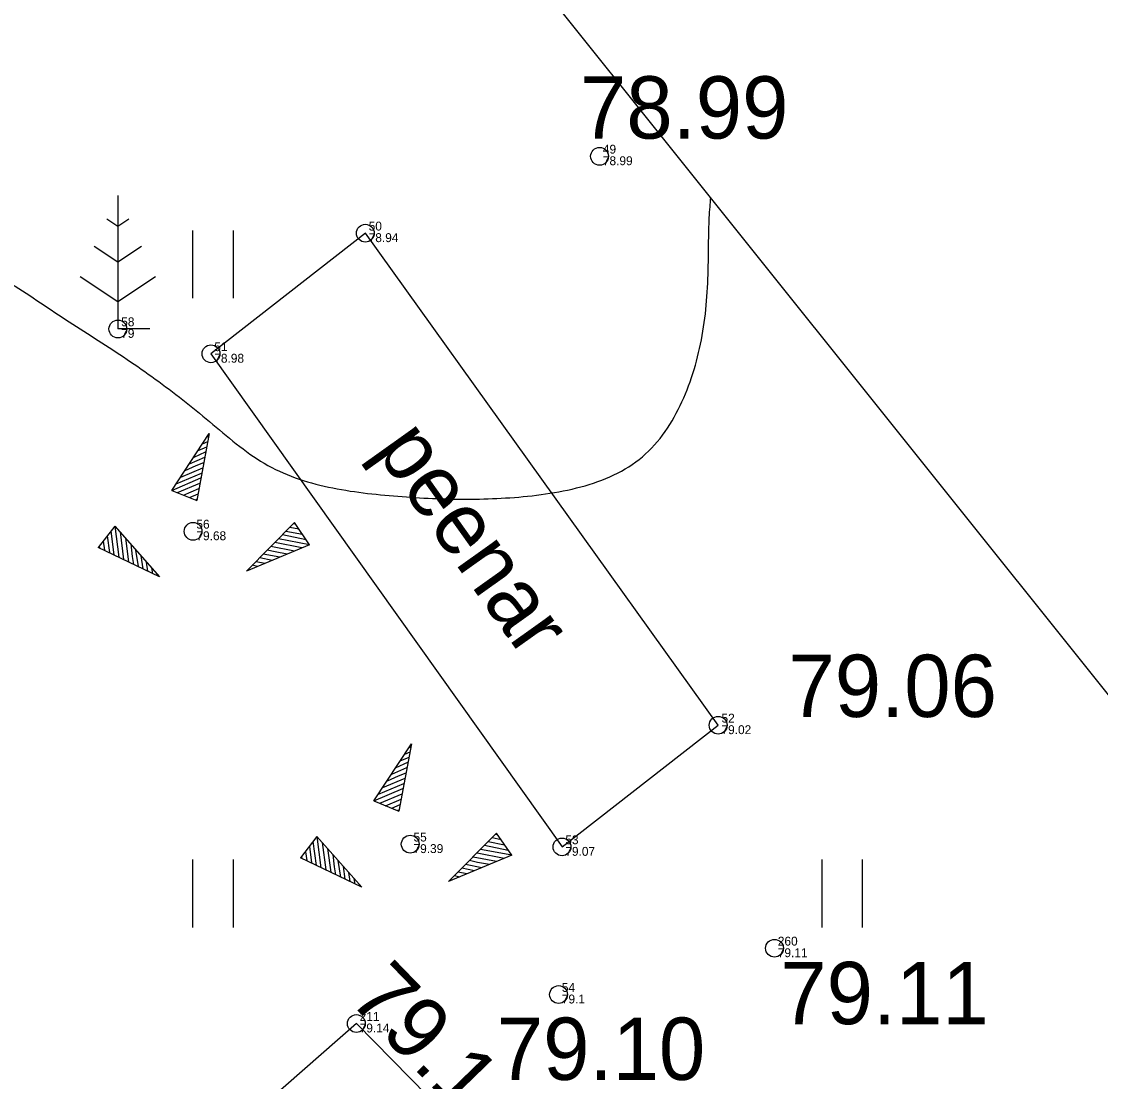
# Model space of a CAD drawing. Extents: x 629029 to 631575, y 6446036 to 6447892.
# Drawn here: x 630851.3 to 630863.43, y 6447130.68 to 6447142.59 of the extents above; entities that cross this region are included whole.
import ezdxf

# ---------------------------------------------------------------- set-up
doc = ezdxf.new("R2010")
doc.units = 0
for name, color, linetype in [('HALJASTUS', 7, 'Continuous'), ('HORISONTAAL-EH2000', 7, 'Continuous'), ('KORGUS-EH2000', 7, 'Continuous'), ('MOOTKORG-EH2000', 7, 'Continuous'), ('MOOTMPUNKT', 7, 'Continuous'), ('MOOTNR', 7, 'Continuous'), ('MOOTPIIR', 7, 'Continuous'), ('PUU', 7, 'Continuous'), ('RELJEEF', 7, 'Continuous'), ('TEE', 7, 'Continuous')]:
    doc.layers.add(name, color=color, linetype=linetype)

msp = doc.modelspace()

# ---------------------------------------------------------------- linework, layer by layer
at = {"layer": 'HALJASTUS'}
for p, q in [((630853.224, 6447140.243), (630853.224, 6447139.482)), ((630853.679, 6447140.243), (630853.679, 6447139.482)), ((630853.224, 6447133.172), (630853.224, 6447132.411)), ((630853.679, 6447133.172), (630853.679, 6447132.411)), ((630860.295, 6447133.172), (630860.295, 6447132.411)), ((630860.75, 6447133.172), (630860.75, 6447132.411))]:
    msp.add_line(p, q, dxfattribs=at)
msp.add_lwpolyline([(630859.131, 6447134.682), (630855.166, 6447140.211), (630853.431, 6447138.856), (630857.376, 6447133.315)], close=True, dxfattribs=at)
at = {"layer": 'HORISONTAAL-EH2000'}
msp.add_open_spline([(630876.161, 6447097.723), (630876.114, 6447097.655), (630875.992, 6447097.482), (630875.786, 6447097.21), (630875.541, 6447096.909), (630875.29, 6447096.614), (630875.031, 6447096.324), (630874.758, 6447096.049), (630874.467, 6447095.795), (630874.158, 6447095.561), (630873.839, 6447095.339), (630873.516, 6447095.123), (630873.189, 6447094.916), (630872.849, 6447094.732), (630872.495, 6447094.574), (630872.129, 6447094.44), (630871.753, 6447094.331), (630871.37, 6447094.241), (630870.988, 6447094.151), (630870.618, 6447094.038), (630870.269, 6447093.878), (630869.956, 6447093.651), (630869.688, 6447093.363), (630869.441, 6447093.051), (630869.191, 6447092.748), (630868.91, 6447092.493), (630868.573, 6447092.316), (630868.203, 6447092.188), (630867.835, 6447092.062), (630867.466, 6447091.949), (630867.091, 6447091.864), (630866.71, 6447091.81), (630866.323, 6447091.78), (630865.932, 6447091.763), (630865.538, 6447091.754), (630865.145, 6447091.758), (630864.758, 6447091.79), (630864.382, 6447091.865), (630864.019, 6447091.993), (630863.665, 6447092.154), (630863.311, 6447092.317), (630862.961, 6447092.483), (630862.631, 6447092.682), (630862.326, 6447092.92), (630862.04, 6447093.186), (630861.77, 6447093.47), (630861.511, 6447093.762), (630861.263, 6447094.06), (630861.034, 6447094.373), (630860.826, 6447094.701), (630860.64, 6447095.043), (630860.478, 6447095.397), (630860.343, 6447095.762), (630860.234, 6447096.135), (630860.153, 6447096.515), (630860.101, 6447096.899), (630860.071, 6447097.285), (630860.055, 6447097.673), (630860.041, 6447098.06), (630860.022, 6447098.448), (630859.994, 6447098.834), (630859.959, 6447099.22), (630859.918, 6447099.606), (630859.867, 6447099.989), (630859.794, 6447100.366), (630859.694, 6447100.74), (630859.566, 6447101.114), (630859.405, 6447101.487), (630859.208, 6447101.842), (630858.97, 6447102.161), (630858.684, 6447102.423), (630858.349, 6447102.61), (630857.995, 6447102.767), (630857.64, 6447102.922), (630857.285, 6447103.078), (630856.931, 6447103.236), (630856.578, 6447103.4), (630856.23, 6447103.573), (630855.89, 6447103.76), (630855.561, 6447103.964), (630855.243, 6447104.185), (630854.923, 6447104.405), (630854.604, 6447104.624), (630854.287, 6447104.848), (630853.978, 6447105.081), (630853.679, 6447105.328), (630853.394, 6447105.59), (630853.123, 6447105.867), (630852.856, 6447106.149), (630852.584, 6447106.425), (630852.298, 6447106.686), (630852.018, 6447106.954), (630851.776, 6447107.262), (630851.555, 6447107.592), (630851.322, 6447107.904), (630851.043, 6447108.161), (630850.698, 6447108.341), (630850.35, 6447108.504), (630850.053, 6447108.715), (630849.769, 6447108.974), (630849.442, 6447109.267), (630849.103, 6447109.578), (630848.934, 6447109.886), (630849.1, 6447110.163), (630849.5, 6447110.338), (630849.922, 6447110.342), (630850.317, 6447110.234), (630850.686, 6447110.12), (630851.032, 6447110.104), (630851.354, 6447110.259), (630851.631, 6447110.556), (630851.84, 6447110.94), (630851.958, 6447111.359), (630851.965, 6447111.762), (630851.879, 6447112.141), (630851.732, 6447112.503), (630851.557, 6447112.856), (630851.381, 6447113.205), (630851.198, 6447113.546), (630850.987, 6447113.87), (630850.749, 6447114.177), (630850.538, 6447114.499), (630850.391, 6447114.854), (630850.296, 6447115.233), (630850.238, 6447115.625), (630850.202, 6447116.019), (630850.178, 6447116.408), (630850.166, 6447116.795), (630850.166, 6447117.18), (630850.179, 6447117.565), (630850.2, 6447117.952), (630850.227, 6447118.339), (630850.254, 6447118.726), (630850.277, 6447119.114), (630850.292, 6447119.501), (630850.297, 6447119.889), (630850.289, 6447120.276), (630850.265, 6447120.663), (630850.224, 6447121.049), (630850.168, 6447121.433), (630850.095, 6447121.814), (630850.007, 6447122.191), (630849.907, 6447122.565), (630849.798, 6447122.938), (630849.683, 6447123.308), (630849.563, 6447123.677), (630849.428, 6447124.039), (630849.28, 6447124.398), (630849.126, 6447124.754), (630848.972, 6447125.11), (630848.823, 6447125.467), (630848.679, 6447125.827), (630848.545, 6447126.191), (630848.42, 6447126.558), (630848.299, 6447126.926), (630848.174, 6447127.293), (630848.037, 6447127.655), (630847.91, 6447128.021), (630847.811, 6447128.396), (630847.735, 6447128.777), (630847.675, 6447129.162), (630847.627, 6447129.548), (630847.591, 6447129.935), (630847.569, 6447130.321), (630847.564, 6447130.708), (630847.574, 6447131.094), (630847.595, 6447131.481), (630847.619, 6447131.868), (630847.641, 6447132.257), (630847.653, 6447132.646), (630847.649, 6447133.034), (630847.623, 6447133.42), (630847.567, 6447133.803), (630847.487, 6447134.182), (630847.4, 6447134.56), (630847.32, 6447134.94), (630847.264, 6447135.323), (630847.237, 6447135.709), (630847.238, 6447136.098), (630847.264, 6447136.487), (630847.317, 6447136.876), (630847.398, 6447137.258), (630847.515, 6447137.63), (630847.671, 6447137.984), (630847.871, 6447138.316), (630848.111, 6447138.621), (630848.384, 6447138.897), (630848.681, 6447139.148), (630848.994, 6447139.38), (630849.316, 6447139.596), (630849.663, 6447139.773), (630850.052, 6447139.876), (630850.457, 6447139.894), (630850.847, 6447139.819), (630851.194, 6447139.648), (630851.514, 6447139.428), (630851.838, 6447139.215), (630852.165, 6447139.006), (630852.489, 6447138.795), (630852.806, 6447138.574), (630853.116, 6447138.341), (630853.417, 6447138.096), (630853.713, 6447137.841), (630854.024, 6447137.614), (630854.372, 6447137.454), (630854.749, 6447137.351), (630855.141, 6447137.29), (630855.534, 6447137.252), (630855.92, 6447137.228), (630856.303, 6447137.219), (630856.691, 6447137.229), (630857.089, 6447137.262), (630857.492, 6447137.328), (630857.876, 6447137.444), (630858.216, 6447137.627), (630858.489, 6447137.894), (630858.691, 6447138.226), (630858.839, 6447138.585), (630858.94, 6447138.963), (630858.998, 6447139.353), (630859.02, 6447139.747), (630859.023, 6447140.14), (630859.031, 6447140.426), (630859.045, 6447140.58), (630859.047, 6447140.606)], degree=3, dxfattribs=at)
at = {"layer": 'KORGUS-EH2000'}
for centre in [(630857.798, 6447141.075), (630859.764, 6447132.176), (630857.337, 6447131.656), (630855.065, 6447131.33)]:
    msp.add_circle(centre, 0.1, dxfattribs=at)
at = {"layer": 'MOOTMPUNKT'}
for centre in [(630857.798, 6447141.075), (630855.166, 6447140.211), (630852.385, 6447139.135), (630853.431, 6447138.856), (630853.23, 6447136.861), (630859.131, 6447134.682), (630855.67, 6447133.346), (630857.376, 6447133.315), (630859.764, 6447132.176), (630857.337, 6447131.656), (630855.065, 6447131.33)]:
    msp.add_circle(centre, 0.1, dxfattribs=at)
at = {"layer": 'MOOTPIIR'}
msp.add_lwpolyline([(630887.912, 6447044.983), (630913.01, 6447056.934), (630911.501, 6447060.78), (630909.574, 6447063.799), (630903.719, 6447065.079), (630902.774, 6447065.274), (630887.233, 6447089.88), (630887.864, 6447096.763), (630886.133, 6447105.951), (630888.213, 6447115.604), (630887.278, 6447120.829), (630885.036, 6447127.466), (630873.439, 6447137.367), (630863.636, 6447134.873), (630840.79, 6447163.417), (630827.346, 6447187.707), (630820.425, 6447198.589), (630810.723, 6447193.894), (630765.254, 6447162.455), (630807.6, 6447080.453), (630861.029, 6447076.514), (630871.239, 6447058.233), (630881.645, 6447052.354)], close=True, dxfattribs=at)
at = {"layer": 'PUU'}
for p, q in [((630852.385, 6447140.635), (630852.385, 6447139.135)), ((630852.385, 6447140.285), (630852.261, 6447140.368)), ((630852.509, 6447140.368), (630852.385, 6447140.285)), ((630852.385, 6447139.885), (630852.118, 6447140.063)), ((630852.652, 6447140.063), (630852.385, 6447139.885)), ((630851.961, 6447139.724), (630852.385, 6447139.442)), ((630852.385, 6447139.442), (630852.809, 6447139.724)), ((630852.745, 6447139.135), (630852.385, 6447139.135))]:
    msp.add_line(p, q, dxfattribs=at)
at = {"layer": 'RELJEEF'}
for p, q in [((630852.991, 6447137.321), (630853.411, 6447137.961)), ((630853.411, 6447137.961), (630853.271, 6447137.206)), ((630853.386, 6447137.921), (630853.406, 6447137.931)), ((630853.286, 6447137.771), (630853.386, 6447137.811)), ((630853.336, 6447137.846), (630853.396, 6447137.871)), ((630853.191, 6447137.621), (630853.361, 6447137.696)), ((630853.241, 6447137.696), (630853.371, 6447137.756)), ((630853.091, 6447137.471), (630853.341, 6447137.576)), ((630853.141, 6447137.546), (630853.266, 6447137.601)), ((630853.266, 6447137.601), (630853.351, 6447137.636)), ((630852.991, 6447137.321), (630853.316, 6447137.461)), ((630853.041, 6447137.396), (630853.326, 6447137.516)), ((630852.991, 6447137.321), (630853.271, 6447137.206)), ((630853.056, 6447137.296), (630853.306, 6447137.401)), ((630853.121, 6447137.266), (630853.296, 6447137.341)), ((630853.191, 6447137.241), (630853.286, 6447137.281)), ((630853.256, 6447137.216), (630853.271, 6447137.221)), ((630853.829, 6447136.415), (630854.369, 6447136.96)), ((630854.379, 6447136.945), (630854.359, 6447136.945)), ((630854.539, 6447136.71), (630854.369, 6447136.96)), ((630852.349, 6447136.92), (630852.164, 6447136.68)), ((630852.264, 6447136.81), (630852.289, 6447136.625)), ((630852.304, 6447136.865), (630852.339, 6447136.595)), ((630852.349, 6447136.92), (630852.854, 6447136.35)), ((630852.349, 6447136.92), (630852.394, 6447136.57)), ((630852.409, 6447136.855), (630852.449, 6447136.545)), ((630854.499, 6447136.765), (630854.234, 6447136.82)), ((630854.459, 6447136.825), (630854.274, 6447136.86)), ((630854.419, 6447136.885), (630854.319, 6447136.905)), ((630852.174, 6447136.695), (630852.179, 6447136.675)), ((630852.219, 6447136.75), (630852.234, 6447136.65)), ((630852.469, 6447136.785), (630852.504, 6447136.52)), ((630852.529, 6447136.72), (630852.544, 6447136.58)), ((630854.539, 6447136.71), (630853.829, 6447136.415)), ((630854.369, 6447136.64), (630854.104, 6447136.69)), ((630854.454, 6447136.675), (630854.149, 6447136.735)), ((630854.539, 6447136.71), (630854.189, 6447136.775)), ((630852.854, 6447136.35), (630852.164, 6447136.68)), ((630852.544, 6447136.58), (630852.559, 6447136.49)), ((630852.584, 6447136.65), (630852.614, 6447136.465)), ((630852.644, 6447136.585), (630852.664, 6447136.44)), ((630854.204, 6447136.57), (630854.019, 6447136.605)), ((630854.154, 6447136.63), (630854.064, 6447136.65)), ((630854.289, 6447136.605), (630854.154, 6447136.63)), ((630852.704, 6447136.515), (630852.719, 6447136.415)), ((630852.764, 6447136.45), (630852.774, 6447136.385)), ((630853.954, 6447136.465), (630853.894, 6447136.48)), ((630854.039, 6447136.5), (630853.934, 6447136.52)), ((630854.119, 6447136.535), (630853.979, 6447136.565)), ((630852.824, 6447136.38), (630852.829, 6447136.36)), ((630853.869, 6447136.43), (630853.854, 6447136.435)), ((630855.263, 6447133.832), (630855.683, 6447134.472)), ((630855.683, 6447134.472), (630855.543, 6447133.717)), ((630855.658, 6447134.432), (630855.678, 6447134.442)), ((630855.513, 6447134.207), (630855.643, 6447134.267)), ((630855.558, 6447134.282), (630855.658, 6447134.322)), ((630855.608, 6447134.357), (630855.668, 6447134.382)), ((630855.463, 6447134.132), (630855.633, 6447134.207)), ((630855.538, 6447134.112), (630855.623, 6447134.147)), ((630855.313, 6447133.907), (630855.598, 6447134.027)), ((630855.363, 6447133.982), (630855.613, 6447134.087)), ((630855.413, 6447134.057), (630855.538, 6447134.112)), ((630855.263, 6447133.832), (630855.588, 6447133.972)), ((630855.328, 6447133.807), (630855.578, 6447133.912)), ((630855.263, 6447133.832), (630855.543, 6447133.717)), ((630855.393, 6447133.777), (630855.568, 6447133.852)), ((630855.463, 6447133.752), (630855.558, 6447133.792)), ((630855.528, 6447133.727), (630855.543, 6447133.732)), ((630854.622, 6447133.431), (630854.437, 6447133.191)), ((630854.622, 6447133.431), (630855.127, 6447132.861)), ((630854.622, 6447133.431), (630854.667, 6447133.081)), ((630856.101, 6447132.926), (630856.641, 6447133.471)), ((630856.691, 6447133.396), (630856.591, 6447133.416)), ((630856.651, 6447133.456), (630856.631, 6447133.456)), ((630856.811, 6447133.221), (630856.641, 6447133.471)), ((630854.537, 6447133.321), (630854.562, 6447133.136)), ((630854.577, 6447133.376), (630854.612, 6447133.106)), ((630854.682, 6447133.366), (630854.722, 6447133.056)), ((630854.742, 6447133.296), (630854.777, 6447133.031)), ((630856.771, 6447133.276), (630856.506, 6447133.331)), ((630856.731, 6447133.336), (630856.546, 6447133.371)), ((630855.127, 6447132.861), (630854.437, 6447133.191)), ((630854.447, 6447133.206), (630854.452, 6447133.186)), ((630854.492, 6447133.261), (630854.507, 6447133.161)), ((630854.802, 6447133.231), (630854.817, 6447133.091)), ((630856.811, 6447133.221), (630856.101, 6447132.926)), ((630856.641, 6447133.151), (630856.376, 6447133.201)), ((630856.726, 6447133.186), (630856.421, 6447133.246)), ((630856.811, 6447133.221), (630856.461, 6447133.286)), ((630854.817, 6447133.091), (630854.832, 6447133.001)), ((630854.857, 6447133.161), (630854.887, 6447132.976)), ((630854.917, 6447133.096), (630854.937, 6447132.951)), ((630856.391, 6447133.046), (630856.251, 6447133.076)), ((630856.476, 6447133.081), (630856.291, 6447133.116)), ((630856.426, 6447133.141), (630856.336, 6447133.161)), ((630856.561, 6447133.116), (630856.426, 6447133.141)), ((630854.977, 6447133.026), (630854.992, 6447132.926)), ((630855.037, 6447132.961), (630855.047, 6447132.896)), ((630856.141, 6447132.941), (630856.126, 6447132.946)), ((630856.226, 6447132.976), (630856.166, 6447132.991)), ((630856.311, 6447133.011), (630856.206, 6447133.031)), ((630855.097, 6447132.891), (630855.102, 6447132.871))]:
    msp.add_line(p, q, dxfattribs=at)
at = {"layer": 'TEE'}
msp.add_lwpolyline([(630878.4, 6447129.999), (630876.587, 6447128.454), (630874.617, 6447126.964), (630875.663, 6447124.071), (630875.821, 6447122.317), (630874.114, 6447121.673), (630869.373, 6447118.551), (630865.643, 6447122.468), (630864.048, 6447123.892), (630861.622, 6447125.831), (630858.477, 6447127.859), (630855.065, 6447131.33), (630853.478, 6447129.936), (630855.312, 6447127.806), (630858.395, 6447124.293), (630860.767, 6447121.64), (630864.443, 6447117.623), (630864.514, 6447115.775)], dxfattribs=at)

# ---------------------------------------------------------------- texts
at = {"layer": 'HALJASTUS'}
msp.add_text('peenar', height=0.7, rotation=305.4495, dxfattribs=at).set_placement((630855.26, 6447137.781))
at = {"layer": 'KORGUS-EH2000'}
for s, p in [(' 78.99', (630857.318, 6447141.274)), (' 79.06', (630859.661, 6447134.775)), (' 79.11', (630859.569, 6447131.323)), (' 79.10', (630856.383, 6447130.697))]:
    msp.add_text(s, height=0.7, dxfattribs=at).set_placement(p)
msp.add_text(' 79.14', height=0.7, rotation=314.0963, dxfattribs=at).set_placement((630854.779, 6447131.783))
at = {"layer": 'MOOTKORG-EH2000'}
for s, p in [(' 78.99', (630857.798, 6447140.975)), (' 78.94', (630855.166, 6447140.111)), (' 79', (630852.385, 6447139.035)), (' 78.98', (630853.431, 6447138.756)), (' 79.68', (630853.23, 6447136.761)), (' 79.02', (630859.131, 6447134.582)), (' 79.39', (630855.67, 6447133.246)), (' 79.07', (630857.376, 6447133.215)), (' 79.11', (630859.764, 6447132.076)), (' 79.1', (630857.337, 6447131.556)), (' 79.14', (630855.065, 6447131.23))]:
    msp.add_text(s, height=0.1, dxfattribs=at).set_placement(p)
at = {"layer": 'MOOTNR'}
for s, p in [(' 49', (630857.798, 6447141.105)), (' 50', (630855.166, 6447140.241)), (' 58', (630852.385, 6447139.165)), (' 51', (630853.431, 6447138.886)), (' 56', (630853.23, 6447136.891)), (' 52', (630859.131, 6447134.712)), (' 55', (630855.67, 6447133.376)), (' 53', (630857.376, 6447133.345)), (' 260', (630859.764, 6447132.206)), (' 54', (630857.337, 6447131.686)), (' 211', (630855.065, 6447131.36))]:
    msp.add_text(s, height=0.1, dxfattribs=at).set_placement(p)

doc.saveas('drawing.dxf')
